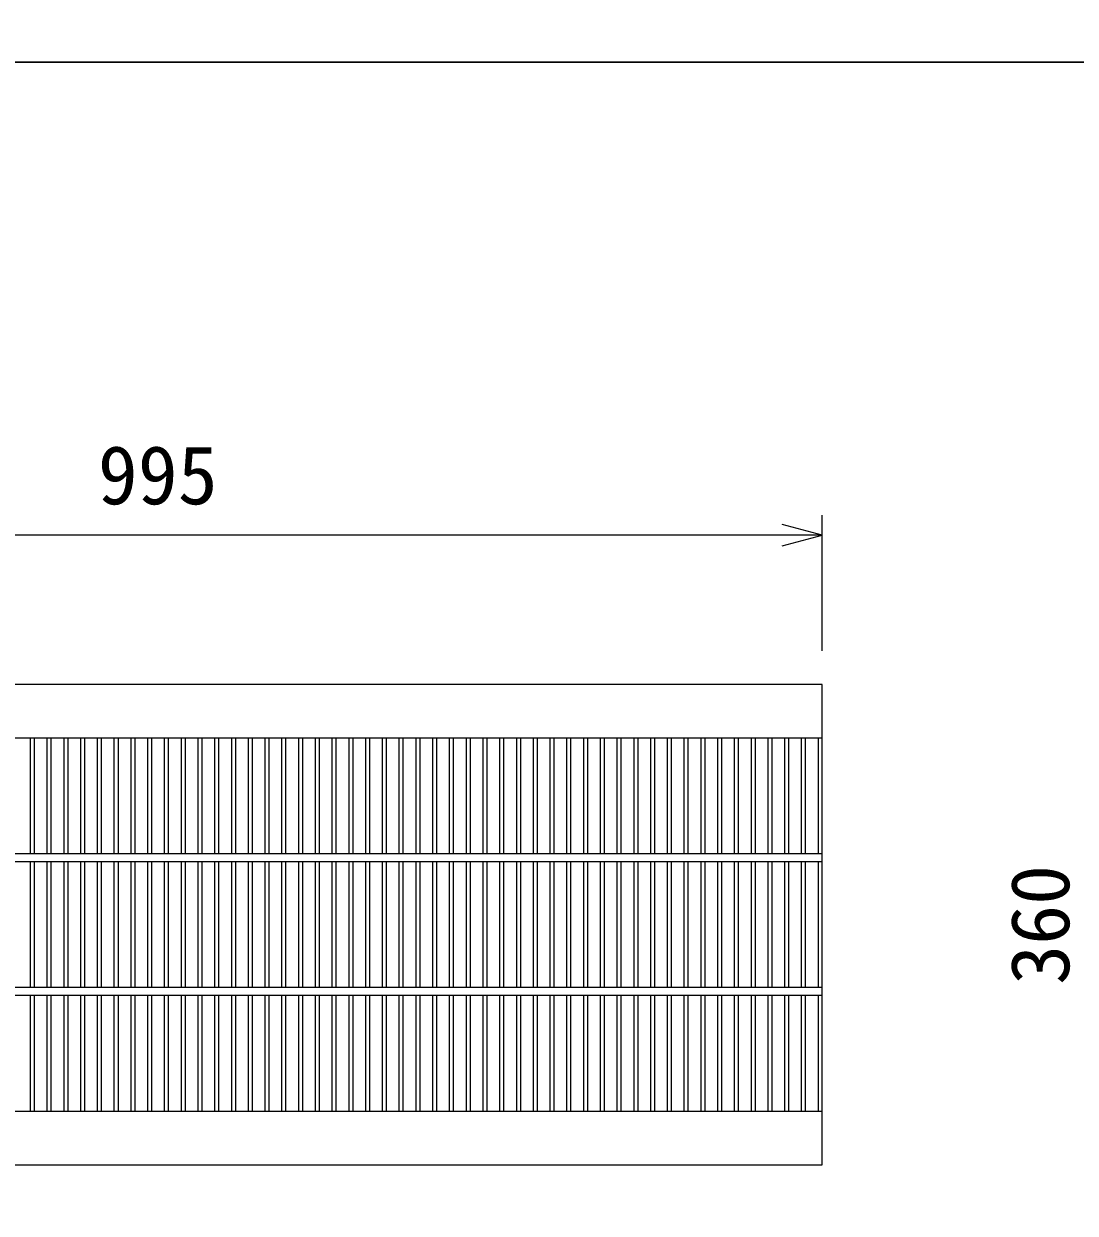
# Model space of a CAD drawing. Units: millimetres, scale not verified. Extents: x -25200 to 25200, y -8910 to 8910.
# Drawn here: x -14879 to -14092, y -2641 to -1750 of the extents above; entities that cross this region are included whole.
import ezdxf
from ezdxf.enums import TextEntityAlignment as Align

# ---------------------------------------------------------------- set-up
doc = ezdxf.new("R2010")
doc.units = ezdxf.units.MM
doc.header["$LTSCALE"] = 30
for name, color, linetype, lineweight in [('0-0_DIM', 7, 'Continuous', 25), ('0-2_HATCH', 6, 'Continuous', 25), ('0-6_TXT', 7, 'Continuous', 25)]:
    doc.layers.add(name, color=color, linetype=linetype, lineweight=lineweight)
doc.styles.add('ＭＳ ゴシック', font='')
doc.styles.get('ＭＳ ゴシック').set_extended_font_data('MS Gothic')

msp = doc.modelspace()

# ---------------------------------------------------------------- linework, layer by layer
at = {"layer": '0-0_DIM'}
for p, q in [((-14281.52, -2219.78), (-14281.52, -2118.19)), ((-14281.52, -2133.19), (-15276.52, -2133.19))]:
    msp.add_line(p, q, dxfattribs=at)
msp.add_lwpolyline([(-14311.52, -2141.23), (-14281.52, -2133.19), (-14311.52, -2125.16)], dxfattribs=at)
at = {"layer": '0-2_HATCH'}
for p, q in [((-15276.52, -2285.01), (-14281.52, -2285.01)), ((-14874.7, -2285.01), (-14874.7, -2372.01)), ((-14871.7, -2285.01), (-14871.7, -2372.01)), ((-14862.14, -2285.01), (-14862.14, -2372.01)), ((-14859.14, -2285.01), (-14859.14, -2372.01)), ((-14849.58, -2285.01), (-14849.58, -2372.01)), ((-14846.58, -2285.01), (-14846.58, -2372.01)), ((-14837.03, -2285.01), (-14837.03, -2372.01)), ((-14834.03, -2285.01), (-14834.03, -2372.01)), ((-14824.47, -2285.01), (-14824.47, -2372.01)), ((-14821.47, -2285.01), (-14821.47, -2372.01)), ((-14811.91, -2285.01), (-14811.91, -2372.01)), ((-14808.91, -2285.01), (-14808.91, -2372.01)), ((-14799.36, -2285.01), (-14799.36, -2372.01)), ((-14796.36, -2285.01), (-14796.36, -2372.01)), ((-14786.8, -2285.01), (-14786.8, -2372.01)), ((-14783.8, -2285.01), (-14783.8, -2372.01)), ((-14774.24, -2285.01), (-14774.24, -2372.01)), ((-14771.24, -2285.01), (-14771.24, -2372.01)), ((-14761.68, -2285.01), (-14761.68, -2372.01)), ((-14758.68, -2285.01), (-14758.68, -2372.01)), ((-14749.13, -2285.01), (-14749.13, -2372.01)), ((-14746.13, -2285.01), (-14746.13, -2372.01)), ((-14736.57, -2285.01), (-14736.57, -2372.01)), ((-14733.57, -2285.01), (-14733.57, -2372.01)), ((-14724.01, -2285.01), (-14724.01, -2372.01)), ((-14721.01, -2285.01), (-14721.01, -2372.01)), ((-14711.46, -2285.01), (-14711.46, -2372.01)), ((-14708.46, -2285.01), (-14708.46, -2372.01)), ((-14698.9, -2285.01), (-14698.9, -2372.01)), ((-14695.9, -2285.01), (-14695.9, -2372.01)), ((-14686.34, -2285.01), (-14686.34, -2372.01)), ((-14683.34, -2285.01), (-14683.34, -2372.01)), ((-14673.79, -2285.01), (-14673.79, -2372.01)), ((-14670.79, -2285.01), (-14670.79, -2372.01)), ((-14661.23, -2285.01), (-14661.23, -2372.01)), ((-14658.23, -2285.01), (-14658.23, -2372.01)), ((-14648.67, -2285.01), (-14648.67, -2372.01)), ((-14645.67, -2285.01), (-14645.67, -2372.01)), ((-14636.11, -2285.01), (-14636.11, -2372.01)), ((-14633.11, -2285.01), (-14633.11, -2372.01)), ((-14623.56, -2285.01), (-14623.56, -2372.01)), ((-14620.56, -2285.01), (-14620.56, -2372.01)), ((-14611, -2285.01), (-14611, -2372.01)), ((-14608, -2285.01), (-14608, -2372.01)), ((-14598.44, -2285.01), (-14598.44, -2372.01)), ((-14595.44, -2285.01), (-14595.44, -2372.01)), ((-14585.89, -2285.01), (-14585.89, -2372.01)), ((-14582.89, -2285.01), (-14582.89, -2372.01)), ((-14573.33, -2285.01), (-14573.33, -2372.01)), ((-14570.33, -2285.01), (-14570.33, -2372.01)), ((-14560.77, -2285.01), (-14560.77, -2372.01)), ((-14557.77, -2285.01), (-14557.77, -2372.01)), ((-14548.22, -2285.01), (-14548.22, -2372.01)), ((-14545.22, -2285.01), (-14545.22, -2372.01)), ((-14535.66, -2285.01), (-14535.66, -2372.01)), ((-14532.66, -2285.01), (-14532.66, -2372.01)), ((-14523.1, -2285.01), (-14523.1, -2372.01)), ((-14520.1, -2285.01), (-14520.1, -2372.01)), ((-14510.54, -2285.01), (-14510.54, -2372.01)), ((-14507.54, -2285.01), (-14507.54, -2372.01)), ((-14497.99, -2285.01), (-14497.99, -2372.01)), ((-14494.99, -2285.01), (-14494.99, -2372.01)), ((-14485.43, -2285.01), (-14485.43, -2372.01)), ((-14482.43, -2285.01), (-14482.43, -2372.01)), ((-14472.87, -2285.01), (-14472.87, -2372.01)), ((-14469.87, -2285.01), (-14469.87, -2372.01)), ((-14460.32, -2285.01), (-14460.32, -2372.01)), ((-14457.32, -2285.01), (-14457.32, -2372.01)), ((-14447.76, -2285.01), (-14447.76, -2372.01)), ((-14444.76, -2285.01), (-14444.76, -2372.01)), ((-14435.2, -2285.01), (-14435.2, -2372.01)), ((-14432.2, -2285.01), (-14432.2, -2372.01)), ((-14422.65, -2285.01), (-14422.65, -2372.01)), ((-14419.65, -2285.01), (-14419.65, -2372.01)), ((-14410.09, -2285.01), (-14410.09, -2372.01)), ((-14407.09, -2285.01), (-14407.09, -2372.01)), ((-14397.53, -2285.01), (-14397.53, -2372.01)), ((-14394.53, -2285.01), (-14394.53, -2372.01)), ((-14384.98, -2285.01), (-14384.98, -2372.01)), ((-14381.98, -2285.01), (-14381.98, -2372.01)), ((-14372.42, -2285.01), (-14372.42, -2372.01)), ((-14369.42, -2285.01), (-14369.42, -2372.01)), ((-14359.86, -2285.01), (-14359.86, -2372.01)), ((-14356.86, -2285.01), (-14356.86, -2372.01)), ((-14347.3, -2285.01), (-14347.3, -2372.01)), ((-14344.3, -2285.01), (-14344.3, -2372.01)), ((-14334.75, -2285.01), (-14334.75, -2372.01)), ((-14331.75, -2285.01), (-14331.75, -2372.01)), ((-14322.19, -2285.01), (-14322.19, -2372.01)), ((-14319.19, -2285.01), (-14319.19, -2372.01)), ((-14309.63, -2285.01), (-14309.63, -2372.01)), ((-14306.63, -2285.01), (-14306.63, -2372.01)), ((-14297.08, -2285.01), (-14297.08, -2372.01)), ((-14294.08, -2285.01), (-14294.08, -2372.01)), ((-14284.52, -2285.01), (-14284.52, -2372.01)), ((-14281.52, -2372.01), (-15276.52, -2372.01)), ((-14281.52, -2378.01), (-15276.52, -2378.01)), ((-14874.7, -2378.01), (-14874.7, -2472.01)), ((-14871.7, -2378.01), (-14871.7, -2472.01)), ((-14862.14, -2378.01), (-14862.14, -2472.01)), ((-14859.14, -2378.01), (-14859.14, -2472.01)), ((-14849.58, -2378.01), (-14849.58, -2472.01)), ((-14846.58, -2378.01), (-14846.58, -2472.01)), ((-14837.03, -2378.01), (-14837.03, -2472.01)), ((-14834.03, -2378.01), (-14834.03, -2472.01)), ((-14824.47, -2378.01), (-14824.47, -2472.01)), ((-14821.47, -2378.01), (-14821.47, -2472.01)), ((-14811.91, -2378.01), (-14811.91, -2472.01)), ((-14808.91, -2378.01), (-14808.91, -2472.01)), ((-14799.36, -2378.01), (-14799.36, -2472.01)), ((-14796.36, -2378.01), (-14796.36, -2472.01)), ((-14786.8, -2378.01), (-14786.8, -2472.01)), ((-14783.8, -2378.01), (-14783.8, -2472.01)), ((-14774.24, -2378.01), (-14774.24, -2472.01)), ((-14771.24, -2378.01), (-14771.24, -2472.01)), ((-14761.68, -2378.01), (-14761.68, -2472.01)), ((-14758.68, -2378.01), (-14758.68, -2472.01)), ((-14749.13, -2378.01), (-14749.13, -2472.01)), ((-14746.13, -2378.01), (-14746.13, -2472.01)), ((-14736.57, -2378.01), (-14736.57, -2472.01)), ((-14733.57, -2378.01), (-14733.57, -2472.01)), ((-14724.01, -2378.01), (-14724.01, -2472.01)), ((-14721.01, -2378.01), (-14721.01, -2472.01)), ((-14711.46, -2378.01), (-14711.46, -2472.01)), ((-14708.46, -2378.01), (-14708.46, -2472.01)), ((-14698.9, -2378.01), (-14698.9, -2472.01)), ((-14695.9, -2378.01), (-14695.9, -2472.01)), ((-14686.34, -2378.01), (-14686.34, -2472.01)), ((-14683.34, -2378.01), (-14683.34, -2472.01)), ((-14673.79, -2378.01), (-14673.79, -2472.01)), ((-14670.79, -2378.01), (-14670.79, -2472.01)), ((-14661.23, -2378.01), (-14661.23, -2472.01)), ((-14658.23, -2378.01), (-14658.23, -2472.01)), ((-14648.67, -2378.01), (-14648.67, -2472.01)), ((-14645.67, -2378.01), (-14645.67, -2472.01)), ((-14636.11, -2378.01), (-14636.11, -2472.01)), ((-14633.11, -2378.01), (-14633.11, -2472.01)), ((-14623.56, -2378.01), (-14623.56, -2472.01)), ((-14620.56, -2378.01), (-14620.56, -2472.01)), ((-14611, -2378.01), (-14611, -2472.01)), ((-14608, -2378.01), (-14608, -2472.01)), ((-14598.44, -2378.01), (-14598.44, -2472.01)), ((-14595.44, -2378.01), (-14595.44, -2472.01)), ((-14585.89, -2378.01), (-14585.89, -2472.01)), ((-14582.89, -2378.01), (-14582.89, -2472.01)), ((-14573.33, -2378.01), (-14573.33, -2472.01)), ((-14570.33, -2378.01), (-14570.33, -2472.01)), ((-14560.77, -2378.01), (-14560.77, -2472.01)), ((-14557.77, -2378.01), (-14557.77, -2472.01)), ((-14548.22, -2378.01), (-14548.22, -2472.01)), ((-14545.22, -2378.01), (-14545.22, -2472.01)), ((-14535.66, -2378.01), (-14535.66, -2472.01)), ((-14532.66, -2378.01), (-14532.66, -2472.01)), ((-14523.1, -2378.01), (-14523.1, -2472.01)), ((-14520.1, -2378.01), (-14520.1, -2472.01)), ((-14510.54, -2378.01), (-14510.54, -2472.01)), ((-14507.54, -2378.01), (-14507.54, -2472.01)), ((-14497.99, -2378.01), (-14497.99, -2472.01)), ((-14494.99, -2378.01), (-14494.99, -2472.01)), ((-14485.43, -2378.01), (-14485.43, -2472.01)), ((-14482.43, -2378.01), (-14482.43, -2472.01)), ((-14472.87, -2378.01), (-14472.87, -2472.01)), ((-14469.87, -2378.01), (-14469.87, -2472.01)), ((-14460.32, -2378.01), (-14460.32, -2472.01)), ((-14457.32, -2378.01), (-14457.32, -2472.01)), ((-14447.76, -2378.01), (-14447.76, -2472.01)), ((-14444.76, -2378.01), (-14444.76, -2472.01)), ((-14435.2, -2378.01), (-14435.2, -2472.01)), ((-14432.2, -2378.01), (-14432.2, -2472.01)), ((-14422.65, -2378.01), (-14422.65, -2472.01)), ((-14419.65, -2378.01), (-14419.65, -2472.01)), ((-14410.09, -2378.01), (-14410.09, -2472.01)), ((-14407.09, -2378.01), (-14407.09, -2472.01)), ((-14397.53, -2378.01), (-14397.53, -2472.01)), ((-14394.53, -2378.01), (-14394.53, -2472.01)), ((-14384.98, -2378.01), (-14384.98, -2472.01)), ((-14381.98, -2378.01), (-14381.98, -2472.01)), ((-14372.42, -2378.01), (-14372.42, -2472.01)), ((-14369.42, -2378.01), (-14369.42, -2472.01)), ((-14359.86, -2378.01), (-14359.86, -2472.01)), ((-14356.86, -2378.01), (-14356.86, -2472.01)), ((-14347.3, -2378.01), (-14347.3, -2472.01)), ((-14344.3, -2378.01), (-14344.3, -2472.01)), ((-14334.75, -2378.01), (-14334.75, -2472.01)), ((-14331.75, -2378.01), (-14331.75, -2472.01)), ((-14322.19, -2378.01), (-14322.19, -2472.01)), ((-14319.19, -2378.01), (-14319.19, -2472.01)), ((-14309.63, -2378.01), (-14309.63, -2472.01)), ((-14306.63, -2378.01), (-14306.63, -2472.01)), ((-14297.08, -2378.01), (-14297.08, -2472.01)), ((-14294.08, -2378.01), (-14294.08, -2472.01)), ((-14284.52, -2378.01), (-14284.52, -2472.01)), ((-14281.52, -2472.01), (-15276.52, -2472.01)), ((-14281.52, -2478.01), (-15276.52, -2478.01)), ((-14874.7, -2478.01), (-14874.7, -2565.01)), ((-14871.7, -2478.01), (-14871.7, -2565.01)), ((-14862.14, -2478.01), (-14862.14, -2565.01)), ((-14859.14, -2478.01), (-14859.14, -2565.01)), ((-14849.58, -2478.01), (-14849.58, -2565.01)), ((-14846.58, -2478.01), (-14846.58, -2565.01)), ((-14837.03, -2478.01), (-14837.03, -2565.01)), ((-14834.03, -2478.01), (-14834.03, -2565.01)), ((-14824.47, -2478.01), (-14824.47, -2565.01)), ((-14821.47, -2478.01), (-14821.47, -2565.01)), ((-14811.91, -2478.01), (-14811.91, -2565.01)), ((-14808.91, -2478.01), (-14808.91, -2565.01)), ((-14799.36, -2478.01), (-14799.36, -2565.01)), ((-14796.36, -2478.01), (-14796.36, -2565.01)), ((-14786.8, -2478.01), (-14786.8, -2565.01)), ((-14783.8, -2478.01), (-14783.8, -2565.01)), ((-14774.24, -2478.01), (-14774.24, -2565.01)), ((-14771.24, -2478.01), (-14771.24, -2565.01)), ((-14761.68, -2478.01), (-14761.68, -2565.01)), ((-14758.68, -2478.01), (-14758.68, -2565.01)), ((-14749.13, -2478.01), (-14749.13, -2565.01)), ((-14746.13, -2478.01), (-14746.13, -2565.01)), ((-14736.57, -2478.01), (-14736.57, -2565.01)), ((-14733.57, -2478.01), (-14733.57, -2565.01)), ((-14724.01, -2478.01), (-14724.01, -2565.01)), ((-14721.01, -2478.01), (-14721.01, -2565.01)), ((-14711.46, -2478.01), (-14711.46, -2565.01)), ((-14708.46, -2478.01), (-14708.46, -2565.01)), ((-14698.9, -2478.01), (-14698.9, -2565.01)), ((-14695.9, -2478.01), (-14695.9, -2565.01)), ((-14686.34, -2478.01), (-14686.34, -2565.01)), ((-14683.34, -2478.01), (-14683.34, -2565.01)), ((-14673.79, -2478.01), (-14673.79, -2565.01)), ((-14670.79, -2478.01), (-14670.79, -2565.01)), ((-14661.23, -2478.01), (-14661.23, -2565.01)), ((-14658.23, -2478.01), (-14658.23, -2565.01)), ((-14648.67, -2478.01), (-14648.67, -2565.01)), ((-14645.67, -2478.01), (-14645.67, -2565.01)), ((-14636.11, -2478.01), (-14636.11, -2565.01)), ((-14633.11, -2478.01), (-14633.11, -2565.01)), ((-14623.56, -2478.01), (-14623.56, -2565.01)), ((-14620.56, -2478.01), (-14620.56, -2565.01)), ((-14611, -2478.01), (-14611, -2565.01)), ((-14608, -2478.01), (-14608, -2565.01)), ((-14598.44, -2478.01), (-14598.44, -2565.01)), ((-14595.44, -2478.01), (-14595.44, -2565.01)), ((-14585.89, -2478.01), (-14585.89, -2565.01)), ((-14582.89, -2478.01), (-14582.89, -2565.01)), ((-14573.33, -2478.01), (-14573.33, -2565.01)), ((-14570.33, -2478.01), (-14570.33, -2565.01)), ((-14560.77, -2478.01), (-14560.77, -2565.01)), ((-14557.77, -2478.01), (-14557.77, -2565.01)), ((-14548.22, -2478.01), (-14548.22, -2565.01)), ((-14545.22, -2478.01), (-14545.22, -2565.01)), ((-14535.66, -2478.01), (-14535.66, -2565.01)), ((-14532.66, -2478.01), (-14532.66, -2565.01)), ((-14523.1, -2478.01), (-14523.1, -2565.01)), ((-14520.1, -2478.01), (-14520.1, -2565.01)), ((-14510.54, -2478.01), (-14510.54, -2565.01)), ((-14507.54, -2478.01), (-14507.54, -2565.01)), ((-14497.99, -2478.01), (-14497.99, -2565.01)), ((-14494.99, -2478.01), (-14494.99, -2565.01)), ((-14485.43, -2478.01), (-14485.43, -2565.01)), ((-14482.43, -2478.01), (-14482.43, -2565.01)), ((-14472.87, -2478.01), (-14472.87, -2565.01)), ((-14469.87, -2478.01), (-14469.87, -2565.01)), ((-14460.32, -2478.01), (-14460.32, -2565.01)), ((-14457.32, -2478.01), (-14457.32, -2565.01)), ((-14447.76, -2478.01), (-14447.76, -2565.01)), ((-14444.76, -2478.01), (-14444.76, -2565.01)), ((-14435.2, -2478.01), (-14435.2, -2565.01)), ((-14432.2, -2478.01), (-14432.2, -2565.01)), ((-14422.65, -2478.01), (-14422.65, -2565.01)), ((-14419.65, -2478.01), (-14419.65, -2565.01)), ((-14410.09, -2478.01), (-14410.09, -2565.01)), ((-14407.09, -2478.01), (-14407.09, -2565.01)), ((-14397.53, -2478.01), (-14397.53, -2565.01)), ((-14394.53, -2478.01), (-14394.53, -2565.01)), ((-14384.98, -2478.01), (-14384.98, -2565.01)), ((-14381.98, -2478.01), (-14381.98, -2565.01)), ((-14372.42, -2478.01), (-14372.42, -2565.01)), ((-14369.42, -2478.01), (-14369.42, -2565.01)), ((-14359.86, -2478.01), (-14359.86, -2565.01)), ((-14356.86, -2478.01), (-14356.86, -2565.01)), ((-14347.3, -2478.01), (-14347.3, -2565.01)), ((-14344.3, -2478.01), (-14344.3, -2565.01)), ((-14334.75, -2478.01), (-14334.75, -2565.01)), ((-14331.75, -2478.01), (-14331.75, -2565.01)), ((-14322.19, -2478.01), (-14322.19, -2565.01)), ((-14319.19, -2478.01), (-14319.19, -2565.01)), ((-14309.63, -2478.01), (-14309.63, -2565.01)), ((-14306.63, -2478.01), (-14306.63, -2565.01)), ((-14297.08, -2478.01), (-14297.08, -2565.01)), ((-14294.08, -2478.01), (-14294.08, -2565.01)), ((-14284.52, -2478.01), (-14284.52, -2565.01)), ((-14281.52, -2565.01), (-15276.52, -2565.01))]:
    msp.add_line(p, q, dxfattribs=at)
msp.add_lwpolyline([(-15276.52, -2245.01), (-15276.52, -2605.01), (-14281.52, -2605.01), (-14281.52, -2245.01)], close=True, dxfattribs=at)
at = {"layer": '0-6_TXT'}
for points in [[(-17716.68, -1778.68), (-13516.68, -1778.68), (-13516.68, -1618.68), (-17716.68, -1618.68)], [(-15616.68, -7188.51), (-13516.68, -7188.51), (-13516.68, -1778.68), (-15616.68, -1778.68)]]:
    msp.add_lwpolyline(points, close=True, dxfattribs=at)

# ---------------------------------------------------------------- texts
at = {"layer": '0-0_DIM', "style": 'ＭＳ ゴシック'}
msp.add_text('995', height=43.99, dxfattribs=at).set_placement((-14824.02, -2123.19), align=Align.BOTTOM_LEFT)
msp.add_text('360', height=43.99, rotation=90, dxfattribs=at).set_placement((-14083.18, -2470.01), align=Align.BOTTOM_LEFT)

doc.saveas('drawing.dxf')
